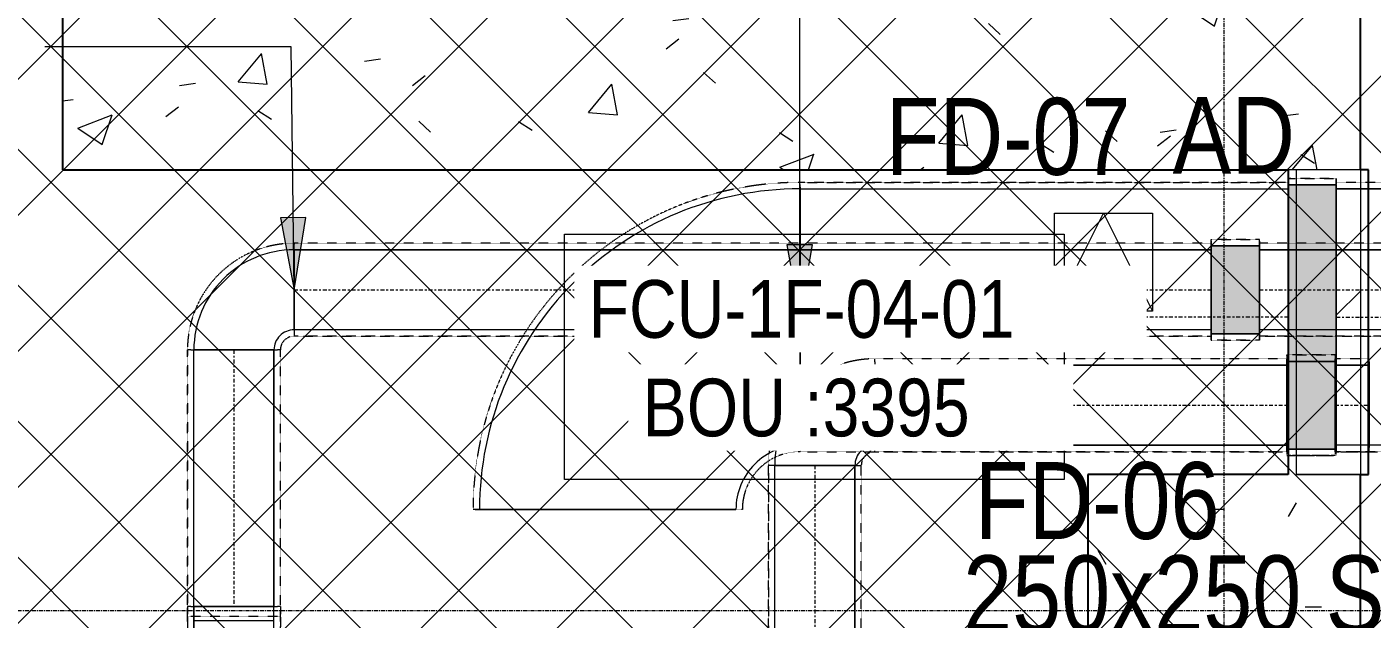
# Model space of a CAD drawing. Header units: inches. Extents: x -83664 to 20107, y -47222 to 19398.
# Drawn here: x -49708 to -45511, y -9791 to -7943 of the extents above; entities that cross this region are included whole.
import ezdxf

# ---------------------------------------------------------------- set-up
doc = ezdxf.new("R2010")
doc.units = ezdxf.units.IN
doc.header["$MEASUREMENT"] = 0
for name, pattern in [('Center', [29.999999, 12, -6, 6, -6]), ('Grid Line', [22.225, 12.7, -3.175, 3.175, -3.175]), ('Hidden 0_50', [1.0584, 0.5292, -0.5292])]:
    doc.linetypes.add(name, pattern=pattern)
doc.layers.add('A-DETL', color=7, linetype='Continuous', lineweight=18, true_color=0x00a600)
doc.layers.add('M-HVAC-DUCT', color=7, linetype='Continuous', lineweight=9, true_color=0xffe97f)
for name, color, linetype, lineweight in [('A-DETL-GENF', 7, 'Continuous', 9), ('A-WALL', 7, 'Continuous', 9), ('A-WALL-PATT', 7, 'Continuous', 25), ('G-ANNO-TEXT', 7, 'Continuous', 9), ('M-EQPM-IDEN', 7, 'Continuous', 9), ('M-HVAC-DUCT-CNTR', 7, 'Center', 9), ('M-HVAC-DUCT-IDEN', 7, 'Continuous', 18), ('S-GRID', 7, 'Continuous', 9)]:
    doc.layers.add(name, color=color, linetype=linetype, lineweight=lineweight)
doc.styles.add('Arial Narrow_1', font='ARIALN.TTF', dxfattribs={"height": 1.406642})
doc.styles.add('Arial Narrow_21', font='ARIALN.TTF', dxfattribs={"height": 240})
pattern_1 = [(0, (0, 0), (1219.2, 304.8), [50.292, -864.108, 50.292, -864.108, -4876.8]), (0, (0, 0), (1219.2, 304.8), [-1828.8, 50.292, -1778.508, 50.292, -864.108, -2133.6]), (0, (0, 0), (1219.2, 304.8), [-4572, 50.292, -559.308, 50.292, -1473.708]), (120, (457.2, 152.4), (-873.56454, 903.4582), [50.292, -864.108, 50.292, -864.108, -4876.8]), (120, (457.2, 152.4), (-873.56454, 903.4582), [-1828.8, 50.292, -1778.508, 50.292, -864.108, -2133.6]), (120, (457.2, 152.4), (-873.56454, 903.4582), [-4572, 50.292, -559.308, 50.292, -1473.708]), (240, (609.6, 762), (-345.63546, -1208.2582), [50.292, -864.108, 50.292, -864.108, -4876.8]), (240, (609.6, 762), (-345.63546, -1208.2582), [-1828.8, 50.292, -1778.508, 50.292, -864.108, -2133.6]), (240, (609.6, 762), (-345.63546, -1208.2582), [-4572, 50.292, -559.308, 50.292, -1473.708])]
pattern_2 = [(50, (0, 0), (1093.1044, -95.634), [114.3, -1257.3]), (355, (0, 0), (-211.4575, 1146.341), [91.44, -1005.84]), (100.451, (91.1, -8), (881.656, 1050.7), [97.14, -1068.54]), (46.184, (0, 304.8), (1626.475, -252.257), [171.45, -1885.95]), (96.636, (135.5, 283.8), (1424.416, 1484.565), [145.71, -1602.811]), (351.184, (0, 304.8), (1424.43, 1484.551), [137.16, -1508.76]), (21, (152.4, 228.6), (909.6863, -613.591), [114.3, -1257.3]), (326, (152.4, 228.6), (370.812, 1105.129), [91.44, -1005.84]), (71.451, (228.2, 177.5), (1280.503, 491.528), [97.14, -1068.54]), (37.5, (0, 0), (18.5313, 507.3303), [50.292, -943.356, 50.292, -970.788, -1009.65]), (37.5, (0, 0), (18.5313, 507.3303), [-2014.728, 50.292, -959.358]), (7.5, (0, 0), (400.9178, 601.0836), [50.292, -531.876, 50.292, -920.496, -384.81]), (7.5, (0, 0), (400.9178, 601.0836), [-1552.956, 50.292, -334.518]), (327.5, (-339.85, 0), (813.5452, -34.3737), [50.292, -330.708, 50.292, -1138.428, -1577.34]), (327.5, (-339.85, 0), (813.5452, -34.3737), [-1569.72, 50.292, -1527.048]), (317.5, (-492.25, 0), (888.7755, 152.56), [50.292, -445.008, 50.292, -739.14, -1120.14]), (317.5, (-492.25, 0), (888.7755, 152.56), [-1284.732, 50.292, -1069.848])]

# ---------------------------------------------------------------- blocks, each defined once
blk = doc.blocks.new('M_Rec Elbow - Radius - 0_75W-7373917-FIRST FLOOR AC CONDITIONING LAYOUT - PART A')
at = {"layer": 'M-HVAC-DUCT', "color": 30, "true_color": 0xff7f00}
for p, q in [((-125, 187.5), (125, 187.5)), ((125, 187.5), (-125, 187.5)), ((-187.5, 125), (-187.5, -125)), ((-187.5, -125), (-187.5, 125))]:
    blk.add_line(p, q, dxfattribs=at)
for radius in [62.5, 62.5, 312.5, 312.5]:
    blk.add_arc((-187.5, 187.5), radius, 270, 0, dxfattribs=at)
blk = doc.blocks.new('M_Rec Elbow - Radius - 0_75W-V97-FIRST FLOOR AC CONDITIONING LAYOUT - PART A')
at = {"layer": 'M-HVAC-DUCT', "color": 6, "true_color": 0xff00ff}
for p, q in [((-125, 187.5), (125, 187.5)), ((125, 187.5), (-125, 187.5)), ((-187.5, 125), (-187.5, -125)), ((-187.5, -125), (-187.5, 125))]:
    blk.add_line(p, q, dxfattribs=at)
for radius in [62.5, 62.5, 312.5, 312.5]:
    blk.add_arc((-187.5, 187.5), radius, 270, 0, dxfattribs=at)
blk = doc.blocks.new('GCE-DA-Fire Damper-Rectangular - Standard-8296420-FIRST FLOOR AC CONDITIONING LAYOUT - PART A')
at = {"layer": 'A-DETL-GENF', "true_color": 0xff7f00}
blk.add_hatch(color=30, dxfattribs=at).paths.add_polyline_path([(75, -137), (-75, -137), (-75, 137), (75, 137)])
at = {"layer": 'A-DETL-GENF', "color": 30, "true_color": 0xff7f00}
for p, q in [((75, 137), (-75, 137)), ((-75, 137), (-75, -137)), ((75, -137), (75, 137)), ((-75, -137), (75, -137))]:
    blk.add_line(p, q, dxfattribs=at)
at = {"layer": 'M-HVAC-DUCT', "color": 30, "true_color": 0xff7f00}
for p, q in [((-75, -137), (-75, 137)), ((-75, 137), (75, 137)), ((75, 137), (75, -137)), ((75, -137), (-75, -137))]:
    blk.add_line(p, q, dxfattribs=at)
blk = doc.blocks.new('GCE-DA-Fire Damper-Rectangular - Standard-V127-FIRST FLOOR AC CONDITIONING LAYOUT - PART A')
at = {"layer": 'A-DETL-GENF', "true_color": 0xff00ff}
blk.add_hatch(color=6, dxfattribs=at).paths.add_polyline_path([(75, -137), (-75, -137), (-75, 137), (75, 137)])
at = {"layer": 'A-DETL-GENF', "color": 6, "true_color": 0xff00ff}
for p, q in [((75, 137), (-75, 137)), ((-75, 137), (-75, -137)), ((75, -137), (75, 137)), ((-75, -137), (75, -137))]:
    blk.add_line(p, q, dxfattribs=at)
at = {"layer": 'M-HVAC-DUCT', "color": 6, "true_color": 0xff00ff}
for p, q in [((-75, -137), (-75, 137)), ((-75, 137), (75, 137)), ((75, 137), (75, -137)), ((75, -137), (-75, -137))]:
    blk.add_line(p, q, dxfattribs=at)
blk = doc.blocks.new('GCE-DA-Fire Damper-Rectangular - Standard-V128-FIRST FLOOR AC CONDITIONING LAYOUT - PART A')
at = {"layer": 'A-DETL-GENF', "true_color": 0xff00ff}
blk.add_hatch(color=6, dxfattribs=at).paths.add_polyline_path([(-71.3, -412), (-75, -412), (-75, 412), (75, 412), (75, -138.2), (-71.3, -138.2)])
at = {"layer": 'A-DETL-GENF', "color": 6, "true_color": 0xff00ff}
for p, q in [((75, 412), (-75, 412)), ((-75, 412), (-75, -412)), ((75, -412), (75, 412)), ((-75, -412), (75, -412))]:
    blk.add_line(p, q, dxfattribs=at)
at = {"layer": 'M-HVAC-DUCT', "color": 6, "true_color": 0xff00ff}
for p, q in [((-75, -412), (-75, 412)), ((-75, 412), (75, 412)), ((75, 412), (75, -412)), ((75, -412), (-75, -412))]:
    blk.add_line(p, q, dxfattribs=at)
blk = doc.blocks.new('M_Rec Elbow - Radius - 0_75W-8296107-FIRST FLOOR AC CONDITIONING LAYOUT - PART A')
at = {"layer": 'M-HVAC-DUCT', "color": 6, "true_color": 0xff00ff}
for p, q in [((102269.7, 88620.8), (102519.7, 88620.8)), ((102519.7, 88620.8), (102269.7, 88620.8)), ((102269.7, 88620.8), (102269.7, 88576.6)), ((102269.7, 88399.8), (102269.7, 88620.8)), ((102519.7, 88576.6), (102519.7, 88620.8)), ((102519.7, 88399.8), (102519.7, 88620.8)), ((102269.7, 88576.6), (102269.7, 88399.8)), ((102519.7, 88576.6), (102269.7, 88576.6)), ((102519.7, 88399.8), (102519.7, 88576.6)), ((102269.7, 88399.8), (102519.7, 88399.8))]:
    blk.add_line(p, q, dxfattribs=at)
blk = doc.blocks.new('M_Rec Elbow - Radius - 0_75W-8349264-FIRST FLOOR AC CONDITIONING LAYOUT - PART A')
at = {"layer": 'M-HVAC-DUCT', "color": 6, "true_color": 0xff00ff}
for p, q in [((-400, 600), (400, 600)), ((400, 600), (-400, 600)), ((-600, 400), (-600, -400)), ((-600, -400), (-600, 400))]:
    blk.add_line(p, q, dxfattribs=at)
for radius in [200, 200, 1000, 1000]:
    blk.add_arc((-600, 600), radius, 270, 0, dxfattribs=at)
blk = doc.blocks.new('TEMW-SMBZ-HO-BM-HVAC-00002_rvt-1-FIRST FLOOR AC CONDITIONING LAYOUT - PART A')
at = {"layer": 'M-HVAC-DUCT', "color": 6, "linetype": 'Hidden 0_50', "true_color": 0xff00ff}
for p, q in [((105834.3, 89955.9), (105684.3, 89955.9)), ((105684.3, 89955.9), (105684.3, 89091.9)), ((105684.3, 89091.9), (105684.3, 89955.9)), ((105684.3, 89955.9), (105834.3, 89955.9)), ((105834.3, 89091.9), (105834.3, 89955.9)), ((105834.3, 89955.9), (105834.3, 89091.9)), ((104161.1, 89943.9), (104161.1, 89103.9)), ((104161.1, 89103.9), (104161.1, 89943.9)), ((105684.3, 89943.9), (104161.1, 89943.9)), ((104161.1, 89943.9), (105684.3, 89943.9)), ((104161.1, 89103.9), (104161.1, 89943.9)), ((104161.1, 89943.9), (104161.1, 89103.9)), ((105684.3, 89943.9), (105684.3, 89103.9)), ((105684.3, 89103.9), (105684.3, 89943.9)), ((105834.3, 89103.9), (105834.3, 89943.9)), ((105834.3, 89943.9), (105834.3, 89103.9)), ((107787.7, 89943.9), (105834.3, 89943.9)), ((107787.7, 89943.9), (105834.3, 89943.9)), ((102582.2, 89463.9), (102582.2, 89753.9)), ((102582.2, 89753.9), (102582.2, 89463.9)), ((102582.2, 89463.9), (102582.2, 89753.9)), ((102582.2, 89753.9), (102582.2, 89463.9)), ((105444.4, 89753.9), (102582.2, 89753.9)), ((105444.4, 89753.9), (102582.2, 89753.9)), ((105594.4, 89765.9), (105444.4, 89765.9)), ((105444.4, 89765.9), (105444.4, 89451.9)), ((105444.4, 89451.9), (105444.4, 89765.9)), ((105444.4, 89765.9), (105594.4, 89765.9)), ((105444.4, 89463.9), (105444.4, 89753.9)), ((105444.4, 89753.9), (105444.4, 89463.9)), ((105594.4, 89451.9), (105594.4, 89765.9)), ((105594.4, 89765.9), (105594.4, 89451.9)), ((105594.4, 89463.9), (105594.4, 89753.9)), ((105594.4, 89753.9), (105594.4, 89463.9)), ((106254.7, 89753.9), (105594.4, 89753.9)), ((106254.7, 89753.9), (105594.4, 89753.9)), ((102582.2, 89463.9), (105444.4, 89463.9)), ((105444.4, 89463.9), (102582.2, 89463.9)), ((105444.4, 89451.9), (105594.4, 89451.9)), ((105594.4, 89451.9), (105444.4, 89451.9)), ((105594.4, 89463.9), (106254.7, 89463.9)), ((106254.7, 89463.9), (105594.4, 89463.9)), ((102249.7, 89421.4), (102539.7, 89421.4)), ((102539.7, 89421.4), (102249.7, 89421.4)), ((102249.7, 89421.4), (102539.7, 89421.4)), ((102539.7, 89421.4), (102249.7, 89421.4)), ((102249.7, 89421.4), (102249.7, 88620.8)), ((102249.7, 88620.8), (102249.7, 89421.4)), ((102539.7, 88620.8), (102539.7, 89421.4)), ((102539.7, 88620.8), (102539.7, 89421.4)), ((104161.1, 89103.9), (105684.3, 89103.9)), ((104161.1, 89103.9), (105684.3, 89103.9)), ((105684.3, 89091.9), (105834.3, 89091.9)), ((105834.3, 89091.9), (105684.3, 89091.9)), ((105834.3, 89103.9), (107787.7, 89103.9)), ((107787.7, 89103.9), (105834.3, 89103.9)), ((103141.1, 88923.9), (103981.1, 88923.9)), ((103981.1, 88923.9), (103141.1, 88923.9)), ((102249.7, 88620.8), (102539.7, 88620.8)), ((102539.7, 88620.8), (102249.7, 88620.8)), ((102249.7, 88590.8), (102249.7, 88620.8)), ((102249.7, 88620.8), (102249.7, 88385.7)), ((102539.7, 88620.8), (102249.7, 88620.8)), ((102539.7, 88620.8), (102249.7, 88620.8)), ((102539.7, 88385.7), (102539.7, 88620.8)), ((102539.7, 88620.8), (102539.7, 88590.8)), ((102249.7, 88385.7), (102249.7, 88590.8)), ((102249.7, 88590.8), (102539.7, 88590.8)), ((102249.7, 88590.8), (102539.7, 88590.8)), ((102249.7, 88385.7), (102249.7, 88590.8)), ((102249.7, 88590.8), (102249.7, 87880.6)), ((102539.7, 88590.8), (102539.7, 88385.7)), ((102539.7, 88590.8), (102539.7, 88385.7)), ((102539.7, 87880.6), (102539.7, 88590.8))]:
    blk.add_line(p, q, dxfattribs=at)
at = {"layer": 'M-HVAC-DUCT', "color": 6, "true_color": 0xff00ff}
for p, q in [((104161.1, 89123.9), (104161.1, 89923.9)), ((104161.1, 89923.9), (104161.1, 89123.9)), ((104161.1, 89923.9), (105684.3, 89923.9)), ((104161.1, 89923.9), (105684.3, 89923.9)), ((105684.3, 89123.9), (105684.3, 89923.9)), ((105684.3, 89923.9), (105684.3, 89123.9)), ((105834.3, 89923.9), (105834.3, 89123.9)), ((105834.3, 89123.9), (105834.3, 89923.9)), ((105834.3, 89923.9), (107787.7, 89923.9)), ((107787.7, 89923.9), (105834.3, 89923.9)), ((102582.2, 89733.9), (102582.2, 89483.9)), ((102582.2, 89483.9), (102582.2, 89733.9)), ((102582.2, 89733.9), (105444.4, 89733.9)), ((105444.4, 89733.9), (102582.2, 89733.9)), ((105444.4, 89733.9), (105444.4, 89483.9)), ((105444.4, 89483.9), (105444.4, 89733.9)), ((105594.4, 89733.9), (105594.4, 89483.9)), ((105594.4, 89483.9), (105594.4, 89733.9)), ((105594.4, 89733.9), (106254.7, 89733.9)), ((106254.7, 89733.9), (105594.4, 89733.9)), ((105444.4, 89483.9), (102582.2, 89483.9)), ((105444.4, 89483.9), (102582.2, 89483.9)), ((106254.7, 89483.9), (105594.4, 89483.9)), ((106254.7, 89483.9), (105594.4, 89483.9)), ((102519.7, 89421.4), (102269.7, 89421.4)), ((102269.7, 89421.4), (102519.7, 89421.4)), ((102269.7, 88620.8), (102269.7, 89421.4)), ((102269.7, 88620.8), (102269.7, 89421.4)), ((102519.7, 89421.4), (102519.7, 88620.8)), ((102519.7, 88620.8), (102519.7, 89421.4)), ((105684.3, 89123.9), (104161.1, 89123.9)), ((104161.1, 89123.9), (105684.3, 89123.9)), ((107787.7, 89123.9), (105834.3, 89123.9)), ((107787.7, 89123.9), (105834.3, 89123.9)), ((102519.7, 88620.8), (102269.7, 88620.8)), ((102269.7, 88620.8), (102519.7, 88620.8))]:
    blk.add_line(p, q, dxfattribs=at)
at = {"layer": 'M-HVAC-DUCT', "color": 30, "linetype": 'Hidden 0_50', "true_color": 0xff7f00}
for p, q in [((105830.5, 89405.7), (105680.5, 89405.7)), ((105680.5, 89405.7), (105680.5, 89091.7)), ((105680.5, 89091.7), (105680.5, 89405.7)), ((105680.5, 89405.7), (105830.5, 89405.7)), ((105830.5, 89091.7), (105830.5, 89405.7)), ((105830.5, 89405.7), (105830.5, 89091.7)), ((104394.8, 89103.7), (104394.8, 89393.7)), ((104394.8, 89393.7), (104394.8, 89103.7)), ((104394.8, 89103.7), (104394.8, 89393.7)), ((104394.8, 89393.7), (104394.8, 89103.7)), ((105680.5, 89393.7), (104394.8, 89393.7)), ((105680.5, 89393.7), (104394.8, 89393.7)), ((105680.5, 89103.7), (105680.5, 89393.7)), ((105680.5, 89393.7), (105680.5, 89103.7)), ((105830.5, 89103.7), (105830.5, 89393.7)), ((105830.5, 89393.7), (105830.5, 89103.7)), ((105937.4, 89393.7), (105830.5, 89393.7)), ((105937.4, 89393.7), (105830.5, 89393.7)), ((105937.4, 89103.7), (105937.4, 89393.7)), ((105937.4, 89393.7), (105937.4, 89103.7)), ((104394.8, 89103.7), (105680.5, 89103.7)), ((105680.5, 89103.7), (104394.8, 89103.7)), ((105680.5, 89091.7), (105830.5, 89091.7)), ((105830.5, 89091.7), (105680.5, 89091.7)), ((105830.5, 89103.7), (105937.4, 89103.7)), ((105937.4, 89103.7), (105830.5, 89103.7)), ((104062.3, 89061.2), (104352.3, 89061.2)), ((104352.3, 89061.2), (104062.3, 89061.2)), ((104062.3, 89061.2), (104352.3, 89061.2)), ((104352.3, 89061.2), (104062.3, 89061.2)), ((104062.3, 89061.2), (104062.3, 86380.4)), ((104062.3, 86380.4), (104062.3, 89061.2)), ((104352.3, 86380.4), (104352.3, 89061.2)), ((104352.3, 86380.4), (104352.3, 89061.2))]:
    blk.add_line(p, q, dxfattribs=at)
at = {"layer": 'M-HVAC-DUCT', "color": 30, "true_color": 0xff7f00}
for p, q in [((104394.8, 89373.7), (104394.8, 89123.7)), ((104394.8, 89123.7), (104394.8, 89373.7)), ((104394.8, 89373.7), (105680.5, 89373.7)), ((105680.5, 89373.7), (104394.8, 89373.7)), ((105680.5, 89373.7), (105680.5, 89123.7)), ((105680.5, 89123.7), (105680.5, 89373.7)), ((105830.5, 89373.7), (105830.5, 89123.7)), ((105830.5, 89123.7), (105830.5, 89373.7)), ((105830.5, 89373.7), (105937.4, 89373.7)), ((105937.4, 89373.7), (105830.5, 89373.7)), ((105937.4, 89373.7), (105937.4, 89123.7)), ((105937.4, 89123.7), (105937.4, 89373.7)), ((105680.5, 89123.7), (104394.8, 89123.7)), ((105680.5, 89123.7), (104394.8, 89123.7)), ((105937.4, 89123.7), (105830.5, 89123.7)), ((105937.4, 89123.7), (105830.5, 89123.7)), ((104332.3, 89061.2), (104082.3, 89061.2)), ((104082.3, 89061.2), (104332.3, 89061.2)), ((104082.3, 86380.4), (104082.3, 89061.2)), ((104082.3, 86380.4), (104082.3, 89061.2)), ((104332.3, 89061.2), (104332.3, 86380.4)), ((104332.3, 86380.4), (104332.3, 89061.2))]:
    blk.add_line(p, q, dxfattribs=at)
at = {"layer": 'M-HVAC-DUCT', "color": 6, "linetype": 'Hidden 0_50', "true_color": 0xff00ff}
for centre, radius in [((104161.1, 88923.9), 1020), ((104161.1, 88923.9), 1020), ((102582.2, 89421.4), 332.5), ((102582.2, 89421.4), 332.5), ((102582.2, 89421.4), 42.5), ((102582.2, 89421.4), 42.5), ((104161.1, 88923.9), 180), ((104161.1, 88923.9), 180)]:
    blk.add_arc(centre, radius, 90, 180, dxfattribs=at)
at = {"layer": 'M-HVAC-DUCT', "color": 30, "linetype": 'Hidden 0_50', "true_color": 0xff7f00}
for radius in [332.5, 332.5, 42.5, 42.5]:
    blk.add_arc((104394.8, 89061.2), radius, 90, 180, dxfattribs=at)
at = {"layer": 'M-HVAC-DUCT-CNTR', "color": 6, "true_color": 0xff00ff}
for p, q in [((102582.2, 89608.9), (105444.4, 89608.9)), ((105594.4, 89608.9), (106254.7, 89608.9)), ((105684.3, 89523.9), (104161.1, 89523.9)), ((105834.3, 89523.9), (107787.7, 89523.9)), ((102394.7, 89421.4), (102394.7, 88620.8))]:
    blk.add_line(p, q, dxfattribs=at)
at = {"layer": 'M-HVAC-DUCT-CNTR', "color": 30, "true_color": 0xff7f00}
for p, q in [((104394.8, 89248.7), (105680.5, 89248.7)), ((105830.5, 89248.7), (105937.4, 89248.7)), ((104207.3, 89061.2), (104207.3, 86380.4))]:
    blk.add_line(p, q, dxfattribs=at)
at = {"layer": 'M-HVAC-DUCT', "color": 6, "linetype": 'Hidden 0_50', "lineweight": 9, "true_color": 0xff00ff, "rotation": 180}
for name, p in [('M_Rec Elbow - Radius - 0_75W-8349264-FIRST FLOOR AC CONDITIONING LAYOUT - PART A', (103561.1, 89523.9)), ('M_Rec Elbow - Radius - 0_75W-V97-FIRST FLOOR AC CONDITIONING LAYOUT - PART A', (102394.7, 89608.9)), ('M_Rec Elbow - Radius - 0_75W-7373917-FIRST FLOOR AC CONDITIONING LAYOUT - PART A', (104207.3, 89248.7))]:
    blk.add_blockref(name, p, dxfattribs=at)
at = {"layer": 'M-HVAC-DUCT', "color": 6, "linetype": 'Hidden 0_50', "lineweight": 9, "true_color": 0xff00ff, "extrusion": (0, 0, -1)}
for name, p in [('GCE-DA-Fire Damper-Rectangular - Standard-V128-FIRST FLOOR AC CONDITIONING LAYOUT - PART A', (-105759.3, 89523.9)), ('GCE-DA-Fire Damper-Rectangular - Standard-V127-FIRST FLOOR AC CONDITIONING LAYOUT - PART A', (-105519.4, 89608.9)), ('GCE-DA-Fire Damper-Rectangular - Standard-8296420-FIRST FLOOR AC CONDITIONING LAYOUT - PART A', (-105755.5, 89248.7))]:
    blk.add_blockref(name, p, dxfattribs=at)
at = {"layer": 'M-HVAC-DUCT', "color": 6, "linetype": 'Hidden 0_50', "lineweight": 9, "true_color": 0xff00ff}
blk.add_blockref('M_Rec Elbow - Radius - 0_75W-8296107-FIRST FLOOR AC CONDITIONING LAYOUT - PART A', (0, 0), dxfattribs=at)
blk = doc.blocks.new('TEMW-SMBZ-HO-BM-HVAC-00002_rvt-2-FIRST FLOOR AC CONDITIONING LAYOUT - PART A')
at = {"layer": 'M-HVAC-DUCT', "color": 6, "linetype": 'Hidden 0_50', "true_color": 0xff00ff}
for p, q in [((105834.3, 89955.9), (105684.3, 89955.9)), ((105684.3, 89955.9), (105684.3, 89091.9)), ((105684.3, 89091.9), (105684.3, 89955.9)), ((105684.3, 89955.9), (105834.3, 89955.9)), ((105834.3, 89091.9), (105834.3, 89955.9)), ((105834.3, 89955.9), (105834.3, 89091.9)), ((104161.1, 89943.9), (104161.1, 89103.9)), ((104161.1, 89103.9), (104161.1, 89943.9)), ((105684.3, 89943.9), (104161.1, 89943.9)), ((104161.1, 89943.9), (105684.3, 89943.9)), ((104161.1, 89103.9), (104161.1, 89943.9)), ((104161.1, 89943.9), (104161.1, 89103.9)), ((105684.3, 89943.9), (105684.3, 89103.9)), ((105684.3, 89103.9), (105684.3, 89943.9)), ((105834.3, 89103.9), (105834.3, 89943.9)), ((105834.3, 89943.9), (105834.3, 89103.9)), ((107787.7, 89943.9), (105834.3, 89943.9)), ((107787.7, 89943.9), (105834.3, 89943.9)), ((102582.2, 89463.9), (102582.2, 89753.9)), ((102582.2, 89753.9), (102582.2, 89463.9)), ((102582.2, 89463.9), (102582.2, 89753.9)), ((102582.2, 89753.9), (102582.2, 89463.9)), ((105444.4, 89753.9), (102582.2, 89753.9)), ((105444.4, 89753.9), (102582.2, 89753.9)), ((105594.4, 89765.9), (105444.4, 89765.9)), ((105444.4, 89765.9), (105444.4, 89451.9)), ((105444.4, 89451.9), (105444.4, 89765.9)), ((105444.4, 89765.9), (105594.4, 89765.9)), ((105444.4, 89463.9), (105444.4, 89753.9)), ((105444.4, 89753.9), (105444.4, 89463.9)), ((105594.4, 89451.9), (105594.4, 89765.9)), ((105594.4, 89765.9), (105594.4, 89451.9)), ((105594.4, 89463.9), (105594.4, 89753.9)), ((105594.4, 89753.9), (105594.4, 89463.9)), ((106254.7, 89753.9), (105594.4, 89753.9)), ((106254.7, 89753.9), (105594.4, 89753.9)), ((102582.2, 89463.9), (105444.4, 89463.9)), ((105444.4, 89463.9), (102582.2, 89463.9)), ((105444.4, 89451.9), (105594.4, 89451.9)), ((105594.4, 89451.9), (105444.4, 89451.9)), ((105594.4, 89463.9), (106254.7, 89463.9)), ((106254.7, 89463.9), (105594.4, 89463.9)), ((102249.7, 89421.4), (102539.7, 89421.4)), ((102539.7, 89421.4), (102249.7, 89421.4)), ((102249.7, 89421.4), (102539.7, 89421.4)), ((102539.7, 89421.4), (102249.7, 89421.4)), ((102249.7, 89421.4), (102249.7, 88620.8)), ((102249.7, 88620.8), (102249.7, 89421.4)), ((102539.7, 88620.8), (102539.7, 89421.4)), ((102539.7, 88620.8), (102539.7, 89421.4)), ((104161.1, 89103.9), (105684.3, 89103.9)), ((104161.1, 89103.9), (105684.3, 89103.9)), ((105684.3, 89091.9), (105834.3, 89091.9)), ((105834.3, 89091.9), (105684.3, 89091.9)), ((105834.3, 89103.9), (107787.7, 89103.9)), ((107787.7, 89103.9), (105834.3, 89103.9)), ((103141.1, 88923.9), (103981.1, 88923.9)), ((103981.1, 88923.9), (103141.1, 88923.9)), ((102249.7, 88620.8), (102539.7, 88620.8)), ((102539.7, 88620.8), (102249.7, 88620.8)), ((102249.7, 88590.8), (102249.7, 88620.8)), ((102249.7, 88620.8), (102249.7, 88385.7)), ((102539.7, 88620.8), (102249.7, 88620.8)), ((102539.7, 88620.8), (102249.7, 88620.8)), ((102539.7, 88385.7), (102539.7, 88620.8)), ((102539.7, 88620.8), (102539.7, 88590.8)), ((102249.7, 88385.7), (102249.7, 88590.8)), ((102249.7, 88590.8), (102539.7, 88590.8)), ((102249.7, 88590.8), (102539.7, 88590.8)), ((102249.7, 88385.7), (102249.7, 88590.8)), ((102249.7, 88590.8), (102249.7, 87880.6)), ((102539.7, 88590.8), (102539.7, 88385.7)), ((102539.7, 88590.8), (102539.7, 88385.7)), ((102539.7, 87880.6), (102539.7, 88590.8))]:
    blk.add_line(p, q, dxfattribs=at)
at = {"layer": 'M-HVAC-DUCT', "color": 6, "true_color": 0xff00ff}
for p, q in [((104161.1, 89123.9), (104161.1, 89923.9)), ((104161.1, 89923.9), (104161.1, 89123.9)), ((104161.1, 89923.9), (105684.3, 89923.9)), ((104161.1, 89923.9), (105684.3, 89923.9)), ((105684.3, 89123.9), (105684.3, 89923.9)), ((105684.3, 89923.9), (105684.3, 89123.9)), ((105834.3, 89923.9), (105834.3, 89123.9)), ((105834.3, 89123.9), (105834.3, 89923.9)), ((105834.3, 89923.9), (107787.7, 89923.9)), ((107787.7, 89923.9), (105834.3, 89923.9)), ((102582.2, 89733.9), (102582.2, 89483.9)), ((102582.2, 89483.9), (102582.2, 89733.9)), ((102582.2, 89733.9), (105444.4, 89733.9)), ((105444.4, 89733.9), (102582.2, 89733.9)), ((105444.4, 89733.9), (105444.4, 89483.9)), ((105444.4, 89483.9), (105444.4, 89733.9)), ((105594.4, 89733.9), (105594.4, 89483.9)), ((105594.4, 89483.9), (105594.4, 89733.9)), ((105594.4, 89733.9), (106254.7, 89733.9)), ((106254.7, 89733.9), (105594.4, 89733.9)), ((105444.4, 89483.9), (102582.2, 89483.9)), ((105444.4, 89483.9), (102582.2, 89483.9)), ((106254.7, 89483.9), (105594.4, 89483.9)), ((106254.7, 89483.9), (105594.4, 89483.9)), ((102519.7, 89421.4), (102269.7, 89421.4)), ((102269.7, 89421.4), (102519.7, 89421.4)), ((102269.7, 88620.8), (102269.7, 89421.4)), ((102269.7, 88620.8), (102269.7, 89421.4)), ((102519.7, 89421.4), (102519.7, 88620.8)), ((102519.7, 88620.8), (102519.7, 89421.4)), ((105684.3, 89123.9), (104161.1, 89123.9)), ((104161.1, 89123.9), (105684.3, 89123.9)), ((107787.7, 89123.9), (105834.3, 89123.9)), ((107787.7, 89123.9), (105834.3, 89123.9)), ((102519.7, 88620.8), (102269.7, 88620.8)), ((102269.7, 88620.8), (102519.7, 88620.8))]:
    blk.add_line(p, q, dxfattribs=at)
at = {"layer": 'M-HVAC-DUCT', "color": 30, "linetype": 'Hidden 0_50', "true_color": 0xff7f00}
for p, q in [((105830.5, 89405.7), (105680.5, 89405.7)), ((105680.5, 89405.7), (105680.5, 89091.7)), ((105680.5, 89091.7), (105680.5, 89405.7)), ((105680.5, 89405.7), (105830.5, 89405.7)), ((105830.5, 89091.7), (105830.5, 89405.7)), ((105830.5, 89405.7), (105830.5, 89091.7)), ((104394.8, 89103.7), (104394.8, 89393.7)), ((104394.8, 89393.7), (104394.8, 89103.7)), ((104394.8, 89103.7), (104394.8, 89393.7)), ((104394.8, 89393.7), (104394.8, 89103.7)), ((105680.5, 89393.7), (104394.8, 89393.7)), ((105680.5, 89393.7), (104394.8, 89393.7)), ((105680.5, 89103.7), (105680.5, 89393.7)), ((105680.5, 89393.7), (105680.5, 89103.7)), ((105830.5, 89103.7), (105830.5, 89393.7)), ((105830.5, 89393.7), (105830.5, 89103.7)), ((105937.4, 89393.7), (105830.5, 89393.7)), ((105937.4, 89393.7), (105830.5, 89393.7)), ((105937.4, 89103.7), (105937.4, 89393.7)), ((105937.4, 89393.7), (105937.4, 89103.7)), ((104394.8, 89103.7), (105680.5, 89103.7)), ((105680.5, 89103.7), (104394.8, 89103.7)), ((105680.5, 89091.7), (105830.5, 89091.7)), ((105830.5, 89091.7), (105680.5, 89091.7)), ((105830.5, 89103.7), (105937.4, 89103.7)), ((105937.4, 89103.7), (105830.5, 89103.7)), ((104062.3, 89061.2), (104352.3, 89061.2)), ((104352.3, 89061.2), (104062.3, 89061.2)), ((104062.3, 89061.2), (104352.3, 89061.2)), ((104352.3, 89061.2), (104062.3, 89061.2)), ((104062.3, 89061.2), (104062.3, 86380.4)), ((104062.3, 86380.4), (104062.3, 89061.2)), ((104352.3, 86380.4), (104352.3, 89061.2)), ((104352.3, 86380.4), (104352.3, 89061.2))]:
    blk.add_line(p, q, dxfattribs=at)
at = {"layer": 'M-HVAC-DUCT', "color": 30, "true_color": 0xff7f00}
for p, q in [((104394.8, 89373.7), (104394.8, 89123.7)), ((104394.8, 89123.7), (104394.8, 89373.7)), ((104394.8, 89373.7), (105680.5, 89373.7)), ((105680.5, 89373.7), (104394.8, 89373.7)), ((105680.5, 89373.7), (105680.5, 89123.7)), ((105680.5, 89123.7), (105680.5, 89373.7)), ((105830.5, 89373.7), (105830.5, 89123.7)), ((105830.5, 89123.7), (105830.5, 89373.7)), ((105830.5, 89373.7), (105937.4, 89373.7)), ((105937.4, 89373.7), (105830.5, 89373.7)), ((105937.4, 89373.7), (105937.4, 89123.7)), ((105937.4, 89123.7), (105937.4, 89373.7)), ((105680.5, 89123.7), (104394.8, 89123.7)), ((105680.5, 89123.7), (104394.8, 89123.7)), ((105937.4, 89123.7), (105830.5, 89123.7)), ((105937.4, 89123.7), (105830.5, 89123.7)), ((104332.3, 89061.2), (104082.3, 89061.2)), ((104082.3, 89061.2), (104332.3, 89061.2)), ((104082.3, 86380.4), (104082.3, 89061.2)), ((104082.3, 86380.4), (104082.3, 89061.2)), ((104332.3, 89061.2), (104332.3, 86380.4)), ((104332.3, 86380.4), (104332.3, 89061.2))]:
    blk.add_line(p, q, dxfattribs=at)
at = {"layer": 'M-HVAC-DUCT', "color": 6, "linetype": 'Hidden 0_50', "true_color": 0xff00ff}
for centre, radius in [((104161.1, 88923.9), 1020), ((104161.1, 88923.9), 1020), ((102582.2, 89421.4), 332.5), ((102582.2, 89421.4), 332.5), ((102582.2, 89421.4), 42.5), ((102582.2, 89421.4), 42.5), ((104161.1, 88923.9), 180), ((104161.1, 88923.9), 180)]:
    blk.add_arc(centre, radius, 90, 180, dxfattribs=at)
at = {"layer": 'M-HVAC-DUCT', "color": 30, "linetype": 'Hidden 0_50', "true_color": 0xff7f00}
for radius in [332.5, 332.5, 42.5, 42.5]:
    blk.add_arc((104394.8, 89061.2), radius, 90, 180, dxfattribs=at)
at = {"layer": 'M-HVAC-DUCT-CNTR', "color": 6, "true_color": 0xff00ff}
for p, q in [((102582.2, 89608.9), (105444.4, 89608.9)), ((105594.4, 89608.9), (106254.7, 89608.9)), ((105684.3, 89523.9), (104161.1, 89523.9)), ((105834.3, 89523.9), (107787.7, 89523.9)), ((102394.7, 89421.4), (102394.7, 88620.8))]:
    blk.add_line(p, q, dxfattribs=at)
at = {"layer": 'M-HVAC-DUCT-CNTR', "color": 30, "true_color": 0xff7f00}
for p, q in [((104394.8, 89248.7), (105680.5, 89248.7)), ((105830.5, 89248.7), (105937.4, 89248.7)), ((104207.3, 89061.2), (104207.3, 86380.4))]:
    blk.add_line(p, q, dxfattribs=at)
at = {"layer": 'M-HVAC-DUCT', "color": 6, "linetype": 'Hidden 0_50', "lineweight": 9, "true_color": 0xff00ff, "rotation": 180}
for name, p in [('M_Rec Elbow - Radius - 0_75W-8349264-FIRST FLOOR AC CONDITIONING LAYOUT - PART A', (103561.1, 89523.9)), ('M_Rec Elbow - Radius - 0_75W-V97-FIRST FLOOR AC CONDITIONING LAYOUT - PART A', (102394.7, 89608.9)), ('M_Rec Elbow - Radius - 0_75W-7373917-FIRST FLOOR AC CONDITIONING LAYOUT - PART A', (104207.3, 89248.7))]:
    blk.add_blockref(name, p, dxfattribs=at)
at = {"layer": 'M-HVAC-DUCT', "color": 6, "linetype": 'Hidden 0_50', "lineweight": 9, "true_color": 0xff00ff, "extrusion": (0, 0, -1)}
for name, p in [('GCE-DA-Fire Damper-Rectangular - Standard-V128-FIRST FLOOR AC CONDITIONING LAYOUT - PART A', (-105759.3, 89523.9)), ('GCE-DA-Fire Damper-Rectangular - Standard-V127-FIRST FLOOR AC CONDITIONING LAYOUT - PART A', (-105519.4, 89608.9)), ('GCE-DA-Fire Damper-Rectangular - Standard-8296420-FIRST FLOOR AC CONDITIONING LAYOUT - PART A', (-105755.5, 89248.7))]:
    blk.add_blockref(name, p, dxfattribs=at)
at = {"layer": 'M-HVAC-DUCT', "color": 6, "linetype": 'Hidden 0_50', "lineweight": 9, "true_color": 0xff00ff}
blk.add_blockref('M_Rec Elbow - Radius - 0_75W-8296107-FIRST FLOOR AC CONDITIONING LAYOUT - PART A', (0, 0), dxfattribs=at)
blk = doc.blocks.new('SMBZ_Hospital Arch Model_2026_01_29_rvt-1-FIRST FLOOR AC CONDITIONING LAYOUT - PART A')
at = {"layer": 'A-WALL-PATT', "lineweight": 9, "true_color": 0xbbbbbb}
h = blk.add_hatch(dxfattribs=at)
h.set_pattern_fill('FP_14', color=9, style=0, pattern_type=2)
h.set_pattern_definition(pattern_2)
h.paths.add_polyline_path([(101859.4, 89982.7), (102384.4, 89982.7), (102384.4, 98032.7), (101859.4, 98032.7), (101859.4, 95279.5)])
h = blk.add_hatch(dxfattribs=at)
h.set_pattern_fill('FP_14', color=9, style=0, pattern_type=2)
h.set_pattern_definition(pattern_2)
h.paths.add_polyline_path([(102384.4, 89982.7), (105909.4, 89982.7), (105909.4, 90482.7), (102384.4, 90482.7)])
h = blk.add_hatch(dxfattribs=at)
h.set_pattern_fill('FP_13', color=9, style=0, pattern_type=2)
h.set_pattern_definition(pattern_1)
h.paths.add_polyline_path([(105684.4, 89032.7), (105709.4, 89032.7), (105709.4, 89111.7), (105684.4, 89111.7)])
h.paths.add_polyline_path([(105684.4, 89935.9), (105709.4, 89935.9), (105709.4, 89982.7), (105684.4, 89982.7)])
h = blk.add_hatch(dxfattribs=at)
h.set_pattern_fill('FP_12', color=9, style=0, pattern_type=2)
h.set_pattern_definition([(45, (0, 0), (-377.1708, 377.1708), []), (45, (0, 571.5), (-377.1708, 377.1708), [])])
h.paths.add_polyline_path([(105830.5, 89032.7), (105909.4, 89032.7), (105909.4, 89982.7), (105709.4, 89982.7), (105709.4, 89935.9), (105834.3, 89935.9), (105834.3, 89111.9), (105709.4, 89111.7), (105709.4, 89032.7)])
h = blk.add_hatch(dxfattribs=at)
h.set_pattern_fill('FP_13', color=9, style=0, pattern_type=2)
h.set_pattern_definition(pattern_1)
h.paths.add_polyline_path([(105934.4, 89032.7), (105934.4, 89982.7), (105909.4, 89982.7), (105909.4, 89032.7)])
h = blk.add_hatch(dxfattribs=at)
h.set_pattern_fill('FP_13', color=9, style=0, pattern_type=2)
h.set_pattern_definition(pattern_1)
h.paths.add_polyline_path([(105659.4, 88182.7), (105909.4, 88182.7), (105909.4, 89032.7), (105059.4, 89032.7), (105059.4, 88182.7)])
at = {"layer": 'A-WALL', "color": 9, "lineweight": 25, "true_color": 0xbbbbbb}
for p, q in [((101859.4, 97782.7), (101859.4, 89982.7)), ((105909.4, 89982.7), (105909.4, 90482.7)), ((101859.4, 89982.7), (102384.4, 89982.7)), ((102384.4, 89982.7), (105684.4, 89982.7)), ((105684.4, 89982.7), (105684.4, 89032.7)), ((105934.4, 89982.7), (105909.4, 89982.7)), ((105934.4, 89032.7), (105934.4, 89982.7)), ((105684.4, 89032.7), (105059.4, 89032.7)), ((105059.4, 89032.7), (105059.4, 88182.7)), ((105909.4, 88182.7), (105909.4, 89032.7)), ((105909.4, 89032.7), (105934.4, 89032.7))]:
    blk.add_line(p, q, dxfattribs=at)
at = {"layer": 'A-WALL', "color": 9, "true_color": 0xbbbbbb}
for p, q in [((101859.4, 97782.7), (101859.4, 89982.7)), ((105909.4, 90482.7), (105909.4, 89982.7)), ((102384.4, 89982.7), (101859.4, 89982.7)), ((102384.4, 89982.7), (105684.4, 89982.7)), ((105709.4, 89982.7), (105684.4, 89982.7)), ((105684.4, 89982.7), (105684.4, 89032.7)), ((105909.4, 89982.7), (105709.4, 89982.7)), ((105709.4, 89982.7), (105709.4, 89032.7)), ((105909.4, 89982.7), (105909.4, 89032.7)), ((105909.4, 89982.7), (105934.4, 89982.7)), ((105934.4, 89032.7), (105934.4, 89982.7)), ((105059.4, 88182.7), (105059.4, 89032.7)), ((105059.4, 89032.7), (105684.4, 89032.7)), ((105909.4, 89032.7), (105709.4, 89032.7)), ((105709.4, 89032.7), (105909.4, 89032.7)), ((105909.4, 89032.7), (105909.4, 88182.7)), ((105934.4, 89032.7), (105909.4, 89032.7))]:
    blk.add_line(p, q, dxfattribs=at)

msp = doc.modelspace()

# ---------------------------------------------------------------- hatches: boundary and pattern name
at = {"layer": 'A-DETL-GENF', "true_color": 0xff0000}
h = msp.add_hatch(dxfattribs=at)
h.set_pattern_fill('FP_59', color=1, style=0, pattern_type=2)
h.set_pattern_definition([(45, (-151456.65, -98372.2), (-212.13203, 212.13203), []), (135, (-151456.65, -98372.2), (-212.13203, -212.13203), [])])
h.paths.add_polyline_path([(-62993, -37189.5), (-27297.3, -37189.5), (-27297.3, -98.4), (-62993, -98.4), (-62993, -33333)])
at = {"layer": 'M-HVAC-DUCT-IDEN', "lineweight": 9}
for points in [[(-48874.4, -8763.3), (-48837.4, -8537.9), (-48916.7, -8538.8)], [(-47296.6, -8848.3), (-47256.9, -8623.3), (-47336.3, -8623.3)]]:
    msp.add_hatch(color=256, dxfattribs=at).paths.add_polyline_path(points)

# ---------------------------------------------------------------- linework, layer by layer
at = {"layer": 'A-DETL', "color": 7, "lineweight": 9}
for p, q in [((-46501.5, -8524.3), (-46196.1, -8524.3)), ((-46501.5, -8829.7), (-46501.5, -8524.3)), ((-46501.5, -8829.7), (-46348.8, -8524.3)), ((-46348.8, -8524.3), (-46196.1, -8829.7)), ((-46196.1, -8524.3), (-46196.1, -8829.7)), ((-46196.1, -8829.7), (-46501.5, -8829.7))]:
    msp.add_line(p, q, dxfattribs=at)
at = {"layer": 'M-EQPM-IDEN', "flags": 128}
msp.add_lwpolyline([(-48030, -8589.9), (-46471.5, -8589.9), (-46471.5, -9354.9), (-48030, -9354.9)], close=True, dxfattribs=at)
at = {"layer": 'M-HVAC-DUCT-IDEN', "lineweight": 9}
for p, q in [((-47296.6, -8848.3), (-47296.6, -7171)), ((-48883.2, -8005), (-49652.2, -8005)), ((-48874.4, -8763.3), (-48883.2, -8005)), ((-48837.4, -8537.9), (-48916.7, -8538.8)), ((-48916.7, -8538.8), (-48874.4, -8763.3)), ((-48874.4, -8763.3), (-48837.4, -8537.9)), ((-47256.9, -8623.3), (-47336.3, -8623.3)), ((-47336.3, -8623.3), (-47296.6, -8848.3)), ((-47296.6, -8848.3), (-47256.9, -8623.3))]:
    msp.add_line(p, q, dxfattribs=at)
at = {"layer": 'S-GRID', "color": 254, "linetype": 'Grid Line', "true_color": 0xdcdcdc}
for p, q in [((-45972.3, -44103.7), (-45972.3, 15149.1)), ((20106.7, -9764.5), (-81517, -9764.5))]:
    msp.add_line(p, q, dxfattribs=at)

# ---------------------------------------------------------------- block references
at = {"lineweight": 5}
for name in ['SMBZ_Hospital Arch Model_2026_01_29_rvt-1-FIRST FLOOR AC CONDITIONING LAYOUT - PART A', 'TEMW-SMBZ-HO-BM-HVAC-00002_rvt-1-FIRST FLOOR AC CONDITIONING LAYOUT - PART A', 'TEMW-SMBZ-HO-BM-HVAC-00002_rvt-2-FIRST FLOOR AC CONDITIONING LAYOUT - PART A']:
    msp.add_blockref(name, (-151456.7, -98372.2), dxfattribs=at)

# ---------------------------------------------------------------- texts
at = {"layer": 'G-ANNO-TEXT', "char_height": 240, "attachment_point": 1, "style": 'Arial Narrow_21'}
for s, insert, width in [('FD-07', (-47028.1, -8164.7), 974.05), ('AD', (-46133.2, -8161.5), 481.012), ('FD-06', (-46750.3, -9300.8), 974.05)]:
    msp.add_mtext(s, dxfattribs=dict(at, insert=insert, width=width))
at = {"layer": 'M-HVAC-DUCT-IDEN', "lineweight": 9, "insert": (-46786.5, -9591.8), "char_height": 240, "width": 2128.48, "attachment_point": 1, "style": 'Arial Narrow_21'}
msp.add_mtext('250x250 SAD', dxfattribs=at)

# ---------------------------------------------------------------- next in the draw order: texts
at = {"layer": 'M-EQPM-IDEN', "char_height": 180, "attachment_point": 1, "style": 'Arial Narrow_1', "bg_fill": 3, "box_fill_scale": 1.25, "bg_fill_color": 256, "bg_fill_true_color": 13158600, "bg_fill_transparency": 0}
for s, insert, width in [('FCU-1F-04-01', (-47955, -8733), 1695.569), ('BOU :3395', (-47786.4, -9040.5), 1298.734)]:
    msp.add_mtext(s, dxfattribs=dict(at, insert=insert, width=width))

doc.saveas('drawing.dxf')
